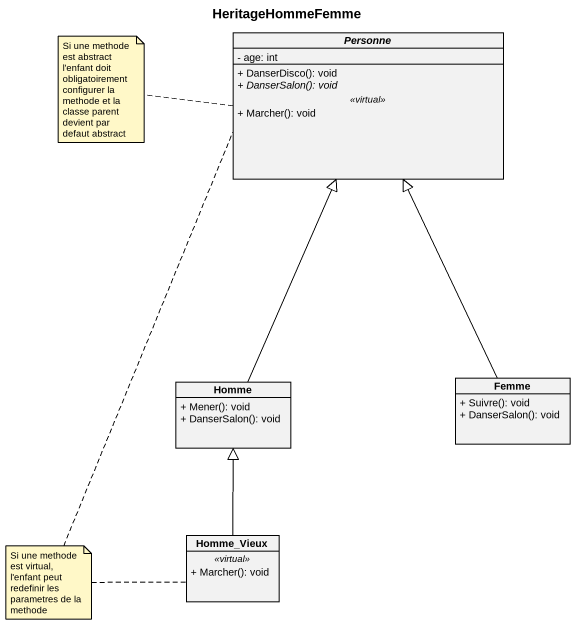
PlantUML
@startuml
title HeritageHommeFemme
hide circle
hide empty members
skinparam classAttributeIconSize 0
abstract class Personne {
  - age: int
  --
  + DanserDisco(): void
  {abstract} + DanserSalon(): void
  .. <<virtual>> ..
  + Marcher(): void
}
class Femme {
  + Suivre(): void
  + DanserSalon(): void
}
class Homme {
  + Mener(): void
  + DanserSalon(): void
}
class Homme_Vieux {
  .. <<virtual>> ..
  + Marcher(): void
}
Femme -up-|> Personne
Homme -up-|> Personne
Homme_Vieux -up-|> Homme
note left of Personne : Si une methode est abstract l'enfant doit obligatoirement configurer la methode et la classe parent devient par defaut abstract
note as N2
  Si une methode est virtual, l'enfant peut redefinir les parametres de la methode
end note
N2 .. Personne
N2 .. Homme_Vieux
@enduml
